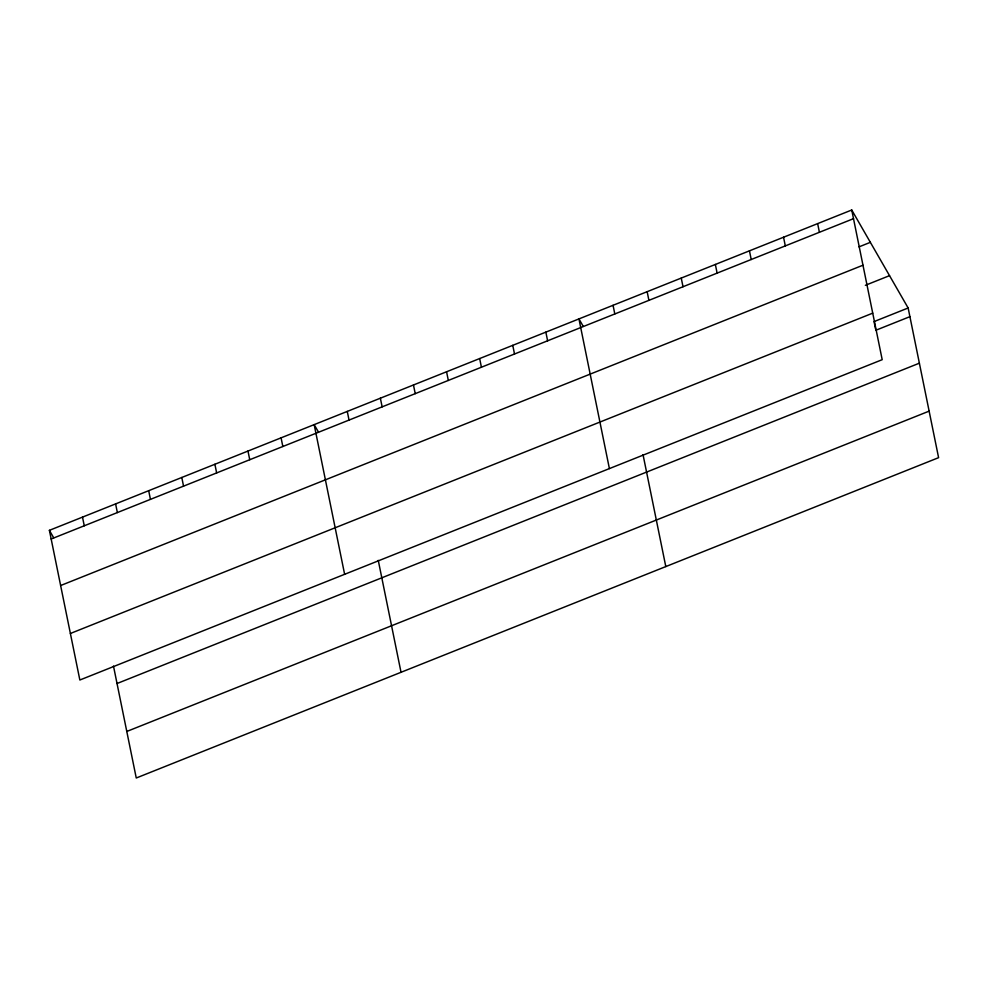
<?xml version="1.0" encoding="UTF-8"?>
<svg xmlns="http://www.w3.org/2000/svg" width="988" height="988" viewBox="0 0 988 988"><rect width="100%" height="100%" fill="white"/><g stroke="black" fill="none" stroke-linecap="round" stroke-linejoin="round"><path stroke-width="1.48" d="M851.742 209.999L882.198 359.681L79.855 680.016L49.4 530.334L851.742 209.999L908.145 307.984L938.6 457.666L136.258 778.001L113.484 666.073M51.166 539.003L853.509 218.669M858.992 246.877L870.354 242.332M60.626 585.538L862.981 265.204M865.377 285.297L889.533 275.652M70.383 633.481L872.725 313.147M908.145 307.984L874.047 321.594L875.516 328.819M875.813 330.264L909.911 316.654M117.029 683.523L919.383 363.176M126.785 731.466L929.128 411.132M583.241 326.373L578.943 318.914L609.398 468.596M318.469 432.089L314.172 424.63L344.627 574.3M49.4 530.334L53.698 537.805M817.644 223.609L819.41 232.279M783.546 237.231L785.312 245.889M749.447 250.841L751.213 259.511M715.349 264.451L717.115 273.12M681.251 278.073L683.017 286.742M647.152 291.682L648.906 300.352M613.054 305.304L614.808 313.962M643.027 454.653L665.801 566.581M545.858 332.129L547.611 340.798M512.76 345.343L514.513 354.013M479.662 358.558L481.415 367.227M446.564 371.772L448.33 380.442M413.466 384.987L415.232 393.656M380.368 398.201L382.134 406.858M378.256 560.357L401.029 672.285M347.27 411.416L349.036 420.073M281.074 437.845L282.84 446.502M247.976 451.059L249.742 459.716M214.89 464.274L216.644 472.931M181.792 477.488L183.546 486.145M148.694 490.703L150.448 499.36M115.596 503.917L117.362 512.574M82.498 517.119L84.264 525.789"/></g></svg>
